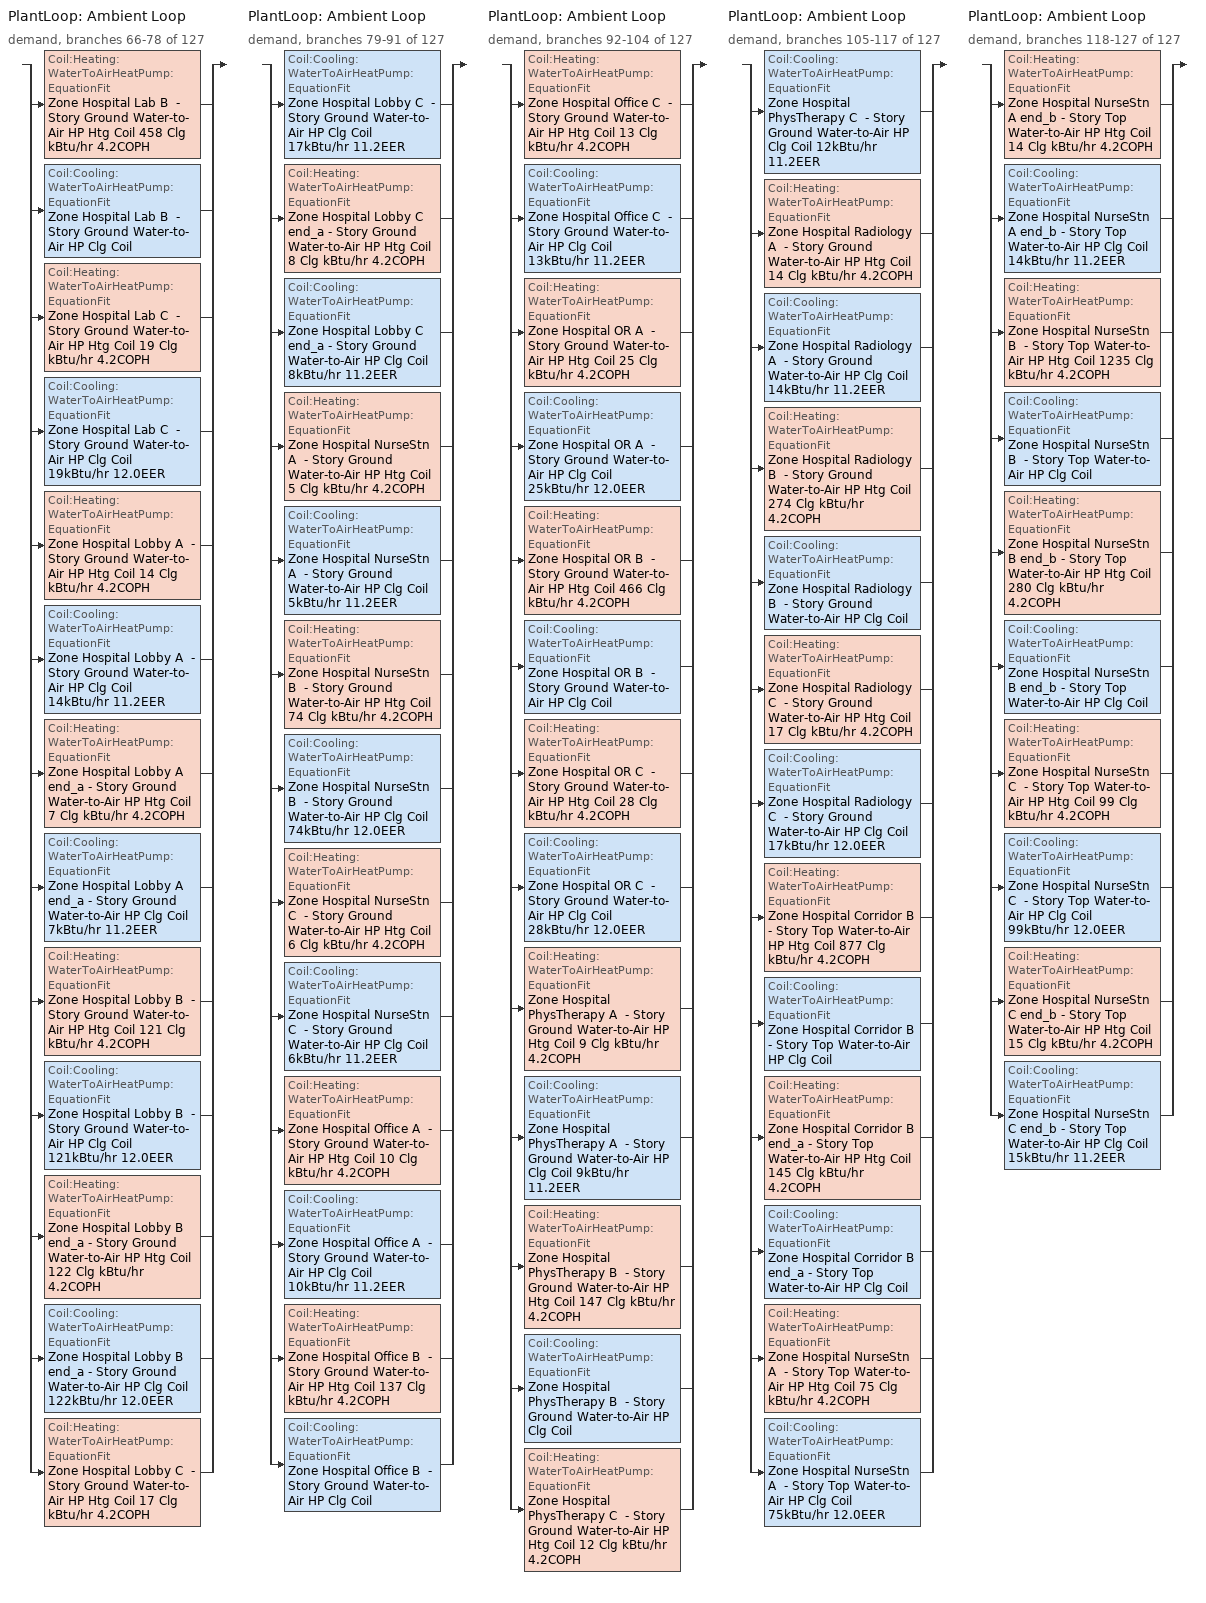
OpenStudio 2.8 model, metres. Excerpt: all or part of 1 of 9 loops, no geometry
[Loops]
PlantLoop 'Ambient Loop'
 demand, branches 66-78 of 127: split
  | Coil:Heating:WaterToAirHeatPump:EquationFit 'Zone Hospital Lab B  - Story Ground Water-to-Air HP Htg Coil 458 Clg kBtu/hr 4.2COPH'
  | Coil:Cooling:WaterToAirHeatPump:EquationFit 'Zone Hospital Lab B  - Story Ground Water-to-Air HP Clg Coil'
  | Coil:Heating:WaterToAirHeatPump:EquationFit 'Zone Hospital Lab C  - Story Ground Water-to-Air HP Htg Coil 19 Clg kBtu/hr 4.2COPH'
  | Coil:Cooling:WaterToAirHeatPump:EquationFit 'Zone Hospital Lab C  - Story Ground Water-to-Air HP Clg Coil 19kBtu/hr 12.0EER'
  | Coil:Heating:WaterToAirHeatPump:EquationFit 'Zone Hospital Lobby A  - Story Ground Water-to-Air HP Htg Coil 14 Clg kBtu/hr 4.2COPH'
  | Coil:Cooling:WaterToAirHeatPump:EquationFit 'Zone Hospital Lobby A  - Story Ground Water-to-Air HP Clg Coil 14kBtu/hr 11.2EER'
  | Coil:Heating:WaterToAirHeatPump:EquationFit 'Zone Hospital Lobby A end_a - Story Ground Water-to-Air HP Htg Coil 7 Clg kBtu/hr 4.2COPH'
  | Coil:Cooling:WaterToAirHeatPump:EquationFit 'Zone Hospital Lobby A end_a - Story Ground Water-to-Air HP Clg Coil 7kBtu/hr 11.2EER'
  | Coil:Heating:WaterToAirHeatPump:EquationFit 'Zone Hospital Lobby B  - Story Ground Water-to-Air HP Htg Coil 121 Clg kBtu/hr 4.2COPH'
  | Coil:Cooling:WaterToAirHeatPump:EquationFit 'Zone Hospital Lobby B  - Story Ground Water-to-Air HP Clg Coil 121kBtu/hr 12.0EER'
  | Coil:Heating:WaterToAirHeatPump:EquationFit 'Zone Hospital Lobby B end_a - Story Ground Water-to-Air HP Htg Coil 122 Clg kBtu/hr 4.2COPH'
  | Coil:Cooling:WaterToAirHeatPump:EquationFit 'Zone Hospital Lobby B end_a - Story Ground Water-to-Air HP Clg Coil 122kBtu/hr 12.0EER'
  | Coil:Heating:WaterToAirHeatPump:EquationFit 'Zone Hospital Lobby C  - Story Ground Water-to-Air HP Htg Coil 17 Clg kBtu/hr 4.2COPH'
PlantLoop 'Ambient Loop'
 demand, branches 79-91 of 127: split
  | Coil:Cooling:WaterToAirHeatPump:EquationFit 'Zone Hospital Lobby C  - Story Ground Water-to-Air HP Clg Coil 17kBtu/hr 11.2EER'
  | Coil:Heating:WaterToAirHeatPump:EquationFit 'Zone Hospital Lobby C end_a - Story Ground Water-to-Air HP Htg Coil 8 Clg kBtu/hr 4.2COPH'
  | Coil:Cooling:WaterToAirHeatPump:EquationFit 'Zone Hospital Lobby C end_a - Story Ground Water-to-Air HP Clg Coil 8kBtu/hr 11.2EER'
  | Coil:Heating:WaterToAirHeatPump:EquationFit 'Zone Hospital NurseStn A  - Story Ground Water-to-Air HP Htg Coil 5 Clg kBtu/hr 4.2COPH'
  | Coil:Cooling:WaterToAirHeatPump:EquationFit 'Zone Hospital NurseStn A  - Story Ground Water-to-Air HP Clg Coil 5kBtu/hr 11.2EER'
  | Coil:Heating:WaterToAirHeatPump:EquationFit 'Zone Hospital NurseStn B  - Story Ground Water-to-Air HP Htg Coil 74 Clg kBtu/hr 4.2COPH'
  | Coil:Cooling:WaterToAirHeatPump:EquationFit 'Zone Hospital NurseStn B  - Story Ground Water-to-Air HP Clg Coil 74kBtu/hr 12.0EER'
  | Coil:Heating:WaterToAirHeatPump:EquationFit 'Zone Hospital NurseStn C  - Story Ground Water-to-Air HP Htg Coil 6 Clg kBtu/hr 4.2COPH'
  | Coil:Cooling:WaterToAirHeatPump:EquationFit 'Zone Hospital NurseStn C  - Story Ground Water-to-Air HP Clg Coil 6kBtu/hr 11.2EER'
  | Coil:Heating:WaterToAirHeatPump:EquationFit 'Zone Hospital Office A  - Story Ground Water-to-Air HP Htg Coil 10 Clg kBtu/hr 4.2COPH'
  | Coil:Cooling:WaterToAirHeatPump:EquationFit 'Zone Hospital Office A  - Story Ground Water-to-Air HP Clg Coil 10kBtu/hr 11.2EER'
  | Coil:Heating:WaterToAirHeatPump:EquationFit 'Zone Hospital Office B  - Story Ground Water-to-Air HP Htg Coil 137 Clg kBtu/hr 4.2COPH'
  | Coil:Cooling:WaterToAirHeatPump:EquationFit 'Zone Hospital Office B  - Story Ground Water-to-Air HP Clg Coil'
PlantLoop 'Ambient Loop'
 demand, branches 92-104 of 127: split
  | Coil:Heating:WaterToAirHeatPump:EquationFit 'Zone Hospital Office C  - Story Ground Water-to-Air HP Htg Coil 13 Clg kBtu/hr 4.2COPH'
  | Coil:Cooling:WaterToAirHeatPump:EquationFit 'Zone Hospital Office C  - Story Ground Water-to-Air HP Clg Coil 13kBtu/hr 11.2EER'
  | Coil:Heating:WaterToAirHeatPump:EquationFit 'Zone Hospital OR A  - Story Ground Water-to-Air HP Htg Coil 25 Clg kBtu/hr 4.2COPH'
  | Coil:Cooling:WaterToAirHeatPump:EquationFit 'Zone Hospital OR A  - Story Ground Water-to-Air HP Clg Coil 25kBtu/hr 12.0EER'
  | Coil:Heating:WaterToAirHeatPump:EquationFit 'Zone Hospital OR B  - Story Ground Water-to-Air HP Htg Coil 466 Clg kBtu/hr 4.2COPH'
  | Coil:Cooling:WaterToAirHeatPump:EquationFit 'Zone Hospital OR B  - Story Ground Water-to-Air HP Clg Coil'
  | Coil:Heating:WaterToAirHeatPump:EquationFit 'Zone Hospital OR C  - Story Ground Water-to-Air HP Htg Coil 28 Clg kBtu/hr 4.2COPH'
  | Coil:Cooling:WaterToAirHeatPump:EquationFit 'Zone Hospital OR C  - Story Ground Water-to-Air HP Clg Coil 28kBtu/hr 12.0EER'
  | Coil:Heating:WaterToAirHeatPump:EquationFit 'Zone Hospital PhysTherapy A  - Story Ground Water-to-Air HP Htg Coil 9 Clg kBtu/hr 4.2COPH'
  | Coil:Cooling:WaterToAirHeatPump:EquationFit 'Zone Hospital PhysTherapy A  - Story Ground Water-to-Air HP Clg Coil 9kBtu/hr 11.2EER'
  | Coil:Heating:WaterToAirHeatPump:EquationFit 'Zone Hospital PhysTherapy B  - Story Ground Water-to-Air HP Htg Coil 147 Clg kBtu/hr 4.2COPH'
  | Coil:Cooling:WaterToAirHeatPump:EquationFit 'Zone Hospital PhysTherapy B  - Story Ground Water-to-Air HP Clg Coil'
  | Coil:Heating:WaterToAirHeatPump:EquationFit 'Zone Hospital PhysTherapy C  - Story Ground Water-to-Air HP Htg Coil 12 Clg kBtu/hr 4.2COPH'
PlantLoop 'Ambient Loop'
 demand, branches 105-117 of 127: split
  | Coil:Cooling:WaterToAirHeatPump:EquationFit 'Zone Hospital PhysTherapy C  - Story Ground Water-to-Air HP Clg Coil 12kBtu/hr 11.2EER'
  | Coil:Heating:WaterToAirHeatPump:EquationFit 'Zone Hospital Radiology A  - Story Ground Water-to-Air HP Htg Coil 14 Clg kBtu/hr 4.2COPH'
  | Coil:Cooling:WaterToAirHeatPump:EquationFit 'Zone Hospital Radiology A  - Story Ground Water-to-Air HP Clg Coil 14kBtu/hr 11.2EER'
  | Coil:Heating:WaterToAirHeatPump:EquationFit 'Zone Hospital Radiology B  - Story Ground Water-to-Air HP Htg Coil 274 Clg kBtu/hr 4.2COPH'
  | Coil:Cooling:WaterToAirHeatPump:EquationFit 'Zone Hospital Radiology B  - Story Ground Water-to-Air HP Clg Coil'
  | Coil:Heating:WaterToAirHeatPump:EquationFit 'Zone Hospital Radiology C  - Story Ground Water-to-Air HP Htg Coil 17 Clg kBtu/hr 4.2COPH'
  | Coil:Cooling:WaterToAirHeatPump:EquationFit 'Zone Hospital Radiology C  - Story Ground Water-to-Air HP Clg Coil 17kBtu/hr 12.0EER'
  | Coil:Heating:WaterToAirHeatPump:EquationFit 'Zone Hospital Corridor B  - Story Top Water-to-Air HP Htg Coil 877 Clg kBtu/hr 4.2COPH'
  | Coil:Cooling:WaterToAirHeatPump:EquationFit 'Zone Hospital Corridor B  - Story Top Water-to-Air HP Clg Coil'
  | Coil:Heating:WaterToAirHeatPump:EquationFit 'Zone Hospital Corridor B end_a - Story Top Water-to-Air HP Htg Coil 145 Clg kBtu/hr 4.2COPH'
  | Coil:Cooling:WaterToAirHeatPump:EquationFit 'Zone Hospital Corridor B end_a - Story Top Water-to-Air HP Clg Coil'
  | Coil:Heating:WaterToAirHeatPump:EquationFit 'Zone Hospital NurseStn A  - Story Top Water-to-Air HP Htg Coil 75 Clg kBtu/hr 4.2COPH'
  | Coil:Cooling:WaterToAirHeatPump:EquationFit 'Zone Hospital NurseStn A  - Story Top Water-to-Air HP Clg Coil 75kBtu/hr 12.0EER'
PlantLoop 'Ambient Loop'
 demand, branches 118-127 of 127: split
  | Coil:Heating:WaterToAirHeatPump:EquationFit 'Zone Hospital NurseStn A end_b - Story Top Water-to-Air HP Htg Coil 14 Clg kBtu/hr 4.2COPH'
  | Coil:Cooling:WaterToAirHeatPump:EquationFit 'Zone Hospital NurseStn A end_b - Story Top Water-to-Air HP Clg Coil 14kBtu/hr 11.2EER'
  | Coil:Heating:WaterToAirHeatPump:EquationFit 'Zone Hospital NurseStn B  - Story Top Water-to-Air HP Htg Coil 1235 Clg kBtu/hr 4.2COPH'
  | Coil:Cooling:WaterToAirHeatPump:EquationFit 'Zone Hospital NurseStn B  - Story Top Water-to-Air HP Clg Coil'
  | Coil:Heating:WaterToAirHeatPump:EquationFit 'Zone Hospital NurseStn B end_b - Story Top Water-to-Air HP Htg Coil 280 Clg kBtu/hr 4.2COPH'
  | Coil:Cooling:WaterToAirHeatPump:EquationFit 'Zone Hospital NurseStn B end_b - Story Top Water-to-Air HP Clg Coil'
  | Coil:Heating:WaterToAirHeatPump:EquationFit 'Zone Hospital NurseStn C  - Story Top Water-to-Air HP Htg Coil 99 Clg kBtu/hr 4.2COPH'
  | Coil:Cooling:WaterToAirHeatPump:EquationFit 'Zone Hospital NurseStn C  - Story Top Water-to-Air HP Clg Coil 99kBtu/hr 12.0EER'
  | Coil:Heating:WaterToAirHeatPump:EquationFit 'Zone Hospital NurseStn C end_b - Story Top Water-to-Air HP Htg Coil 15 Clg kBtu/hr 4.2COPH'
  | Coil:Cooling:WaterToAirHeatPump:EquationFit 'Zone Hospital NurseStn C end_b - Story Top Water-to-Air HP Clg Coil 15kBtu/hr 11.2EER'
[Coil:Heating:Electric] Availability Schedule=Always On Discrete; Efficiency=1
Zone Hospital Lab B  - Story Ground Supplemental Htg Coil; Zone Hospital Lab C  - Story Ground Supplemental Htg Coil; Zone Hospital Lobby A  - Story Ground Supplemental Htg Coil; Zone Hospital Lobby A end_a - Story Ground Supplemental Htg Coil; Zone Hospital Lobby B  - Story Ground Supplemental Htg Coil; Zone Hospital Lobby B end_a - Story Ground Supplemental Htg Coil; Zone Hospital Lobby C  - Story Ground Supplemental Htg Coil; Zone Hospital Lobby C end_a - Story Ground Supplemental Htg Coil; Zone Hospital NurseStn A  - Story Ground Supplemental Htg Coil; Zone Hospital NurseStn B  - Story Ground Supplemental Htg Coil; Zone Hospital NurseStn C  - Story Ground Supplemental Htg Coil; Zone Hospital Office A  - Story Ground Supplemental Htg Coil; Zone Hospital Office B  - Story Ground Supplemental Htg Coil; Zone Hospital Office C  - Story Ground Supplemental Htg Coil; Zone Hospital OR A  - Story Ground Supplemental Htg Coil; Zone Hospital OR B  - Story Ground Supplemental Htg Coil; Zone Hospital OR C  - Story Ground Supplemental Htg Coil; Zone Hospital PhysTherapy A  - Story Ground Supplemental Htg Coil; Zone Hospital PhysTherapy B  - Story Ground Supplemental Htg Coil; Zone Hospital PhysTherapy C  - Story Ground Supplemental Htg Coil; Zone Hospital Radiology A  - Story Ground Supplemental Htg Coil; Zone Hospital Radiology B  - Story Ground Supplemental Htg Coil; Zone Hospital Radiology C  - Story Ground Supplemental Htg Coil; Zone Hospital Corridor B  - Story Top Supplemental Htg Coil; Zone Hospital Corridor B end_a - Story Top Supplemental Htg Coil; Zone Hospital NurseStn A  - Story Top Supplemental Htg Coil; Zone Hospital NurseStn A end_b - Story Top Supplemental Htg Coil; Zone Hospital NurseStn B  - Story Top Supplemental Htg Coil; Zone Hospital NurseStn B end_b - Story Top Supplemental Htg Coil; Zone Hospital NurseStn C  - Story Top Supplemental Htg Coil; Zone Hospital NurseStn C end_b - Story Top Supplemental Htg Coil
[Coil:Heating:WaterToAirHeatPump:EquationFit] Rated Heating Coefficient of Performance {W/W}=4.2; Heating Capacity Coefficient 1=0.237847; Heating Capacity Coefficient 2=-3.35824; Heating Capacity Coefficient 3=3.8064; Heating Capacity Coefficient 4=0.1792; Heating Capacity Coefficient 5=0.128607; Heating Power Consumption Coefficient 1=-3.79176; Heating Power Consumption Coefficient 2=3.38799; Heating Power Consumption Coefficient 3=1.50226; Heating Power Consumption Coefficient 4=-0.177654; Heating Power Consumption Coefficient 5=-0.10308
Zone Hospital Lab B  - Story Ground Water-to-Air HP Htg Coil 458 Clg kBtu/hr 4.2COPH; Zone Hospital Lab C  - Story Ground Water-to-Air HP Htg Coil 19 Clg kBtu/hr 4.2COPH; Zone Hospital Lobby A  - Story Ground Water-to-Air HP Htg Coil 14 Clg kBtu/hr 4.2COPH; Zone Hospital Lobby A end_a - Story Ground Water-to-Air HP Htg Coil 7 Clg kBtu/hr 4.2COPH; Zone Hospital Lobby B  - Story Ground Water-to-Air HP Htg Coil 121 Clg kBtu/hr 4.2COPH; Zone Hospital Lobby B end_a - Story Ground Water-to-Air HP Htg Coil 122 Clg kBtu/hr 4.2COPH; Zone Hospital Lobby C  - Story Ground Water-to-Air HP Htg Coil 17 Clg kBtu/hr 4.2COPH; Zone Hospital Lobby C end_a - Story Ground Water-to-Air HP Htg Coil 8 Clg kBtu/hr 4.2COPH; Zone Hospital NurseStn A  - Story Ground Water-to-Air HP Htg Coil 5 Clg kBtu/hr 4.2COPH; Zone Hospital NurseStn B  - Story Ground Water-to-Air HP Htg Coil 74 Clg kBtu/hr 4.2COPH; Zone Hospital NurseStn C  - Story Ground Water-to-Air HP Htg Coil 6 Clg kBtu/hr 4.2COPH; Zone Hospital Office A  - Story Ground Water-to-Air HP Htg Coil 10 Clg kBtu/hr 4.2COPH; Zone Hospital Office B  - Story Ground Water-to-Air HP Htg Coil 137 Clg kBtu/hr 4.2COPH; Zone Hospital Office C  - Story Ground Water-to-Air HP Htg Coil 13 Clg kBtu/hr 4.2COPH; Zone Hospital OR A  - Story Ground Water-to-Air HP Htg Coil 25 Clg kBtu/hr 4.2COPH; Zone Hospital OR B  - Story Ground Water-to-Air HP Htg Coil 466 Clg kBtu/hr 4.2COPH; Zone Hospital OR C  - Story Ground Water-to-Air HP Htg Coil 28 Clg kBtu/hr 4.2COPH; Zone Hospital PhysTherapy A  - Story Ground Water-to-Air HP Htg Coil 9 Clg kBtu/hr 4.2COPH; Zone Hospital PhysTherapy B  - Story Ground Water-to-Air HP Htg Coil 147 Clg kBtu/hr 4.2COPH; Zone Hospital PhysTherapy C  - Story Ground Water-to-Air HP Htg Coil 12 Clg kBtu/hr 4.2COPH; Zone Hospital Radiology A  - Story Ground Water-to-Air HP Htg Coil 14 Clg kBtu/hr 4.2COPH; Zone Hospital Radiology B  - Story Ground Water-to-Air HP Htg Coil 274 Clg kBtu/hr 4.2COPH; Zone Hospital Radiology C  - Story Ground Water-to-Air HP Htg Coil 17 Clg kBtu/hr 4.2COPH; Zone Hospital Corridor B  - Story Top Water-to-Air HP Htg Coil 877 Clg kBtu/hr 4.2COPH; Zone Hospital Corridor B end_a - Story Top Water-to-Air HP Htg Coil 145 Clg kBtu/hr 4.2COPH; Zone Hospital NurseStn A  - Story Top Water-to-Air HP Htg Coil 75 Clg kBtu/hr 4.2COPH; Zone Hospital NurseStn A end_b - Story Top Water-to-Air HP Htg Coil 14 Clg kBtu/hr 4.2COPH; Zone Hospital NurseStn B  - Story Top Water-to-Air HP Htg Coil 1235 Clg kBtu/hr 4.2COPH; Zone Hospital NurseStn B end_b - Story Top Water-to-Air HP Htg Coil 280 Clg kBtu/hr 4.2COPH; Zone Hospital NurseStn C  - Story Top Water-to-Air HP Htg Coil 99 Clg kBtu/hr 4.2COPH; Zone Hospital NurseStn C end_b - Story Top Water-to-Air HP Htg Coil 15 Clg kBtu/hr 4.2COPH
[Coil:Cooling:WaterToAirHeatPump:EquationFit] Total Cooling Capacity Coefficient 1=-4.30267; Total Cooling Capacity Coefficient 2=7.18537; Total Cooling Capacity Coefficient 3=-2.23947; Total Cooling Capacity Coefficient 4=0.139996; Total Cooling Capacity Coefficient 5=0.10266; Sensible Cooling Capacity Coefficient 1=6.00194; Sensible Cooling Capacity Coefficient 2=22.6301; Sensible Cooling Capacity Coefficient 3=-26.7961; Sensible Cooling Capacity Coefficient 4=-1.72375; Sensible Cooling Capacity Coefficient 5=0.490645; Sensible Cooling Capacity Coefficient 6=0.0693119; Cooling Power Consumption Coefficient 1=-5.67776; Cooling Power Consumption Coefficient 2=0.438988; Cooling Power Consumption Coefficient 3=5.84528; Cooling Power Consumption Coefficient 4=0.141606; Cooling Power Consumption Coefficient 5=-0.168728
Name | Rated Cooling Coefficient of Performance {W/W}
Zone Hospital Lab B  - Story Ground Water-to-Air HP Clg Coil; Zone Hospital Office B  - Story Ground Water-to-Air HP Clg Coil; Zone Hospital OR B  - Story Ground Water-to-Air HP Clg Coil; Zone Hospital PhysTherapy B  - Story Ground Water-to-Air HP Clg Coil; Zone Hospital Radiology B  - Story Ground Water-to-Air HP Clg Coil; Zone Hospital Corridor B  - Story Top Water-to-Air HP Clg Coil; Zone Hospital Corridor B end_a - Story Top Water-to-Air HP Clg Coil; Zone Hospital NurseStn B  - Story Top Water-to-Air HP Clg Coil; Zone Hospital NurseStn B end_b - Story Top Water-to-Air HP Clg Coil | 3.4
Zone Hospital Lab C  - Story Ground Water-to-Air HP Clg Coil 19kBtu/hr 12.0EER; Zone Hospital Lobby B  - Story Ground Water-to-Air HP Clg Coil 121kBtu/hr 12.0EER; Zone Hospital Lobby B end_a - Story Ground Water-to-Air HP Clg Coil 122kBtu/hr 12.0EER; Zone Hospital NurseStn B  - Story Ground Water-to-Air HP Clg Coil 74kBtu/hr 12.0EER; Zone Hospital OR A  - Story Ground Water-to-Air HP Clg Coil 25kBtu/hr 12.0EER; Zone Hospital OR C  - Story Ground Water-to-Air HP Clg Coil 28kBtu/hr 12.0EER; Zone Hospital Radiology C  - Story Ground Water-to-Air HP Clg Coil 17kBtu/hr 12.0EER; Zone Hospital NurseStn A  - Story Top Water-to-Air HP Clg Coil 75kBtu/hr 12.0EER; Zone Hospital NurseStn C  - Story Top Water-to-Air HP Clg Coil 99kBtu/hr 12.0EER | 4.13178
Zone Hospital Lobby A  - Story Ground Water-to-Air HP Clg Coil 14kBtu/hr 11.2EER; Zone Hospital Lobby A end_a - Story Ground Water-to-Air HP Clg Coil 7kBtu/hr 11.2EER; Zone Hospital Lobby C  - Story Ground Water-to-Air HP Clg Coil 17kBtu/hr 11.2EER; Zone Hospital Lobby C end_a - Story Ground Water-to-Air HP Clg Coil 8kBtu/hr 11.2EER; Zone Hospital NurseStn A  - Story Ground Water-to-Air HP Clg Coil 5kBtu/hr 11.2EER; Zone Hospital NurseStn C  - Story Ground Water-to-Air HP Clg Coil 6kBtu/hr 11.2EER; Zone Hospital Office A  - Story Ground Water-to-Air HP Clg Coil 10kBtu/hr 11.2EER; Zone Hospital Office C  - Story Ground Water-to-Air HP Clg Coil 13kBtu/hr 11.2EER; Zone Hospital PhysTherapy A  - Story Ground Water-to-Air HP Clg Coil 9kBtu/hr 11.2EER; Zone Hospital PhysTherapy C  - Story Ground Water-to-Air HP Clg Coil 12kBtu/hr 11.2EER; Zone Hospital Radiology A  - Story Ground Water-to-Air HP Clg Coil 14kBtu/hr 11.2EER; Zone Hospital NurseStn A end_b - Story Top Water-to-Air HP Clg Coil 14kBtu/hr 11.2EER; Zone Hospital NurseStn C end_b - Story Top Water-to-Air HP Clg Coil 15kBtu/hr 11.2EER | 3.86542
[Fan:OnOff] Availability Schedule=Always On Discrete; Fan Total Efficiency=0.1595; Pressure Rise {Pa}=331.288; Maximum Flow Rate {m3/s}=autosize; Motor Efficiency=0.29; Motor In Airstream Fraction=1
Name | Fan Power Ratio Function of Speed Ratio Curve | Fan Efficiency Ratio Function of Speed Ratio Curve
Zone Hospital Lab B  - Story Ground WSHP Fan | Fan On Off Power Curve 32 | Fan On Off Efficiency Curve 32
Zone Hospital Lab C  - Story Ground WSHP Fan | Fan On Off Power Curve 33 | Fan On Off Efficiency Curve 33
Zone Hospital Lobby A  - Story Ground WSHP Fan | Fan On Off Power Curve 34 | Fan On Off Efficiency Curve 34
Zone Hospital Lobby A end_a - Story Ground WSHP Fan | Fan On Off Power Curve 35 | Fan On Off Efficiency Curve 35
Zone Hospital Lobby B  - Story Ground WSHP Fan | Fan On Off Power Curve 36 | Fan On Off Efficiency Curve 36
Zone Hospital Lobby B end_a - Story Ground WSHP Fan | Fan On Off Power Curve 37 | Fan On Off Efficiency Curve 37
Zone Hospital Lobby C  - Story Ground WSHP Fan | Fan On Off Power Curve 38 | Fan On Off Efficiency Curve 38
Zone Hospital Lobby C end_a - Story Ground WSHP Fan | Fan On Off Power Curve 39 | Fan On Off Efficiency Curve 39
Zone Hospital NurseStn A  - Story Ground WSHP Fan | Fan On Off Power Curve 40 | Fan On Off Efficiency Curve 40
Zone Hospital NurseStn B  - Story Ground WSHP Fan | Fan On Off Power Curve 41 | Fan On Off Efficiency Curve 41
Zone Hospital NurseStn C  - Story Ground WSHP Fan | Fan On Off Power Curve 42 | Fan On Off Efficiency Curve 42
Zone Hospital Office A  - Story Ground WSHP Fan | Fan On Off Power Curve 43 | Fan On Off Efficiency Curve 43
Zone Hospital Office B  - Story Ground WSHP Fan | Fan On Off Power Curve 44 | Fan On Off Efficiency Curve 44
Zone Hospital Office C  - Story Ground WSHP Fan | Fan On Off Power Curve 45 | Fan On Off Efficiency Curve 45
Zone Hospital OR A  - Story Ground WSHP Fan | Fan On Off Power Curve 46 | Fan On Off Efficiency Curve 46
Zone Hospital OR B  - Story Ground WSHP Fan | Fan On Off Power Curve 47 | Fan On Off Efficiency Curve 47
Zone Hospital OR C  - Story Ground WSHP Fan | Fan On Off Power Curve 48 | Fan On Off Efficiency Curve 48
Zone Hospital PhysTherapy A  - Story Ground WSHP Fan | Fan On Off Power Curve 49 | Fan On Off Efficiency Curve 49
Zone Hospital PhysTherapy B  - Story Ground WSHP Fan | Fan On Off Power Curve 50 | Fan On Off Efficiency Curve 50
Zone Hospital PhysTherapy C  - Story Ground WSHP Fan | Fan On Off Power Curve 51 | Fan On Off Efficiency Curve 51
Zone Hospital Radiology A  - Story Ground WSHP Fan | Fan On Off Power Curve 52 | Fan On Off Efficiency Curve 52
Zone Hospital Radiology B  - Story Ground WSHP Fan | Fan On Off Power Curve 53 | Fan On Off Efficiency Curve 53
Zone Hospital Radiology C  - Story Ground WSHP Fan | Fan On Off Power Curve 54 | Fan On Off Efficiency Curve 54
Zone Hospital Corridor B  - Story Top WSHP Fan | Fan On Off Power Curve 55 | Fan On Off Efficiency Curve 55
Zone Hospital Corridor B end_a - Story Top WSHP Fan | Fan On Off Power Curve 56 | Fan On Off Efficiency Curve 56
Zone Hospital NurseStn A  - Story Top WSHP Fan | Fan On Off Power Curve 57 | Fan On Off Efficiency Curve 57
Zone Hospital NurseStn A end_b - Story Top WSHP Fan | Fan On Off Power Curve 58 | Fan On Off Efficiency Curve 58
Zone Hospital NurseStn B  - Story Top WSHP Fan | Fan On Off Power Curve 59 | Fan On Off Efficiency Curve 59
Zone Hospital NurseStn B end_b - Story Top WSHP Fan | Fan On Off Power Curve 60 | Fan On Off Efficiency Curve 60
Zone Hospital NurseStn C  - Story Top WSHP Fan | Fan On Off Power Curve 61 | Fan On Off Efficiency Curve 61
Zone Hospital NurseStn C end_b - Story Top WSHP Fan | Fan On Off Power Curve 62 | Fan On Off Efficiency Curve 62
[ZoneHVAC:WaterToAirHeatPump] Availability Schedule=Always On Discrete; Supply Air Flow Rate During Cooling Operation {m3/s}=Autosize; Supply Air Flow Rate During Heating Operation {m3/s}=Autosize; Supply Air Flow Rate When No Cooling or Heating is Needed {m3/s}=autosize; Outdoor Air Flow Rate During Cooling Operation {m3/s}=0; Outdoor Air Flow Rate During Heating Operation {m3/s}=0; Outdoor Air Flow Rate When No Cooling or Heating is Needed {m3/s}=0; Maximum Supply Air Temperature from Supplemental Heater {C}=Autosize
Name | Supply Air Fan | Heating Coil | Cooling Coil | Supplemental Heating Coil
Zone Hospital Lab B  - Story Ground WSHP | Zone Hospital Lab B  - Story Ground WSHP Fan | Zone Hospital Lab B  - Story Ground Water-to-Air HP Htg Coil 458 Clg kBtu/hr 4.2COPH | Zone Hospital Lab B  - Story Ground Water-to-Air HP Clg Coil | Zone Hospital Lab B  - Story Ground Supplemental Htg Coil
Zone Hospital Lab C  - Story Ground WSHP | Zone Hospital Lab C  - Story Ground WSHP Fan | Zone Hospital Lab C  - Story Ground Water-to-Air HP Htg Coil 19 Clg kBtu/hr 4.2COPH | Zone Hospital Lab C  - Story Ground Water-to-Air HP Clg Coil 19kBtu/hr 12.0EER | Zone Hospital Lab C  - Story Ground Supplemental Htg Coil
Zone Hospital Lobby A  - Story Ground WSHP | Zone Hospital Lobby A  - Story Ground WSHP Fan | Zone Hospital Lobby A  - Story Ground Water-to-Air HP Htg Coil 14 Clg kBtu/hr 4.2COPH | Zone Hospital Lobby A  - Story Ground Water-to-Air HP Clg Coil 14kBtu/hr 11.2EER | Zone Hospital Lobby A  - Story Ground Supplemental Htg Coil
Zone Hospital Lobby A end_a - Story Ground WSHP | Zone Hospital Lobby A end_a - Story Ground WSHP Fan | Zone Hospital Lobby A end_a - Story Ground Water-to-Air HP Htg Coil 7 Clg kBtu/hr 4.2COPH | Zone Hospital Lobby A end_a - Story Ground Water-to-Air HP Clg Coil 7kBtu/hr 11.2EER | Zone Hospital Lobby A end_a - Story Ground Supplemental Htg Coil
Zone Hospital Lobby B  - Story Ground WSHP | Zone Hospital Lobby B  - Story Ground WSHP Fan | Zone Hospital Lobby B  - Story Ground Water-to-Air HP Htg Coil 121 Clg kBtu/hr 4.2COPH | Zone Hospital Lobby B  - Story Ground Water-to-Air HP Clg Coil 121kBtu/hr 12.0EER | Zone Hospital Lobby B  - Story Ground Supplemental Htg Coil
Zone Hospital Lobby B end_a - Story Ground WSHP | Zone Hospital Lobby B end_a - Story Ground WSHP Fan | Zone Hospital Lobby B end_a - Story Ground Water-to-Air HP Htg Coil 122 Clg kBtu/hr 4.2COPH | Zone Hospital Lobby B end_a - Story Ground Water-to-Air HP Clg Coil 122kBtu/hr 12.0EER | Zone Hospital Lobby B end_a - Story Ground Supplemental Htg Coil
Zone Hospital Lobby C  - Story Ground WSHP | Zone Hospital Lobby C  - Story Ground WSHP Fan | Zone Hospital Lobby C  - Story Ground Water-to-Air HP Htg Coil 17 Clg kBtu/hr 4.2COPH | Zone Hospital Lobby C  - Story Ground Water-to-Air HP Clg Coil 17kBtu/hr 11.2EER | Zone Hospital Lobby C  - Story Ground Supplemental Htg Coil
Zone Hospital Lobby C end_a - Story Ground WSHP | Zone Hospital Lobby C end_a - Story Ground WSHP Fan | Zone Hospital Lobby C end_a - Story Ground Water-to-Air HP Htg Coil 8 Clg kBtu/hr 4.2COPH | Zone Hospital Lobby C end_a - Story Ground Water-to-Air HP Clg Coil 8kBtu/hr 11.2EER | Zone Hospital Lobby C end_a - Story Ground Supplemental Htg Coil
Zone Hospital NurseStn A  - Story Ground WSHP | Zone Hospital NurseStn A  - Story Ground WSHP Fan | Zone Hospital NurseStn A  - Story Ground Water-to-Air HP Htg Coil 5 Clg kBtu/hr 4.2COPH | Zone Hospital NurseStn A  - Story Ground Water-to-Air HP Clg Coil 5kBtu/hr 11.2EER | Zone Hospital NurseStn A  - Story Ground Supplemental Htg Coil
Zone Hospital NurseStn B  - Story Ground WSHP | Zone Hospital NurseStn B  - Story Ground WSHP Fan | Zone Hospital NurseStn B  - Story Ground Water-to-Air HP Htg Coil 74 Clg kBtu/hr 4.2COPH | Zone Hospital NurseStn B  - Story Ground Water-to-Air HP Clg Coil 74kBtu/hr 12.0EER | Zone Hospital NurseStn B  - Story Ground Supplemental Htg Coil
Zone Hospital NurseStn C  - Story Ground WSHP | Zone Hospital NurseStn C  - Story Ground WSHP Fan | Zone Hospital NurseStn C  - Story Ground Water-to-Air HP Htg Coil 6 Clg kBtu/hr 4.2COPH | Zone Hospital NurseStn C  - Story Ground Water-to-Air HP Clg Coil 6kBtu/hr 11.2EER | Zone Hospital NurseStn C  - Story Ground Supplemental Htg Coil
Zone Hospital Office A  - Story Ground WSHP | Zone Hospital Office A  - Story Ground WSHP Fan | Zone Hospital Office A  - Story Ground Water-to-Air HP Htg Coil 10 Clg kBtu/hr 4.2COPH | Zone Hospital Office A  - Story Ground Water-to-Air HP Clg Coil 10kBtu/hr 11.2EER | Zone Hospital Office A  - Story Ground Supplemental Htg Coil
Zone Hospital Office B  - Story Ground WSHP | Zone Hospital Office B  - Story Ground WSHP Fan | Zone Hospital Office B  - Story Ground Water-to-Air HP Htg Coil 137 Clg kBtu/hr 4.2COPH | Zone Hospital Office B  - Story Ground Water-to-Air HP Clg Coil | Zone Hospital Office B  - Story Ground Supplemental Htg Coil
Zone Hospital Office C  - Story Ground WSHP | Zone Hospital Office C  - Story Ground WSHP Fan | Zone Hospital Office C  - Story Ground Water-to-Air HP Htg Coil 13 Clg kBtu/hr 4.2COPH | Zone Hospital Office C  - Story Ground Water-to-Air HP Clg Coil 13kBtu/hr 11.2EER | Zone Hospital Office C  - Story Ground Supplemental Htg Coil
Zone Hospital OR A  - Story Ground WSHP | Zone Hospital OR A  - Story Ground WSHP Fan | Zone Hospital OR A  - Story Ground Water-to-Air HP Htg Coil 25 Clg kBtu/hr 4.2COPH | Zone Hospital OR A  - Story Ground Water-to-Air HP Clg Coil 25kBtu/hr 12.0EER | Zone Hospital OR A  - Story Ground Supplemental Htg Coil
Zone Hospital OR B  - Story Ground WSHP | Zone Hospital OR B  - Story Ground WSHP Fan | Zone Hospital OR B  - Story Ground Water-to-Air HP Htg Coil 466 Clg kBtu/hr 4.2COPH | Zone Hospital OR B  - Story Ground Water-to-Air HP Clg Coil | Zone Hospital OR B  - Story Ground Supplemental Htg Coil
Zone Hospital OR C  - Story Ground WSHP | Zone Hospital OR C  - Story Ground WSHP Fan | Zone Hospital OR C  - Story Ground Water-to-Air HP Htg Coil 28 Clg kBtu/hr 4.2COPH | Zone Hospital OR C  - Story Ground Water-to-Air HP Clg Coil 28kBtu/hr 12.0EER | Zone Hospital OR C  - Story Ground Supplemental Htg Coil
Zone Hospital PhysTherapy A  - Story Ground WSHP | Zone Hospital PhysTherapy A  - Story Ground WSHP Fan | Zone Hospital PhysTherapy A  - Story Ground Water-to-Air HP Htg Coil 9 Clg kBtu/hr 4.2COPH | Zone Hospital PhysTherapy A  - Story Ground Water-to-Air HP Clg Coil 9kBtu/hr 11.2EER | Zone Hospital PhysTherapy A  - Story Ground Supplemental Htg Coil
Zone Hospital PhysTherapy B  - Story Ground WSHP | Zone Hospital PhysTherapy B  - Story Ground WSHP Fan | Zone Hospital PhysTherapy B  - Story Ground Water-to-Air HP Htg Coil 147 Clg kBtu/hr 4.2COPH | Zone Hospital PhysTherapy B  - Story Ground Water-to-Air HP Clg Coil | Zone Hospital PhysTherapy B  - Story Ground Supplemental Htg Coil
Zone Hospital PhysTherapy C  - Story Ground WSHP | Zone Hospital PhysTherapy C  - Story Ground WSHP Fan | Zone Hospital PhysTherapy C  - Story Ground Water-to-Air HP Htg Coil 12 Clg kBtu/hr 4.2COPH | Zone Hospital PhysTherapy C  - Story Ground Water-to-Air HP Clg Coil 12kBtu/hr 11.2EER | Zone Hospital PhysTherapy C  - Story Ground Supplemental Htg Coil
Zone Hospital Radiology A  - Story Ground WSHP | Zone Hospital Radiology A  - Story Ground WSHP Fan | Zone Hospital Radiology A  - Story Ground Water-to-Air HP Htg Coil 14 Clg kBtu/hr 4.2COPH | Zone Hospital Radiology A  - Story Ground Water-to-Air HP Clg Coil 14kBtu/hr 11.2EER | Zone Hospital Radiology A  - Story Ground Supplemental Htg Coil
Zone Hospital Radiology B  - Story Ground WSHP | Zone Hospital Radiology B  - Story Ground WSHP Fan | Zone Hospital Radiology B  - Story Ground Water-to-Air HP Htg Coil 274 Clg kBtu/hr 4.2COPH | Zone Hospital Radiology B  - Story Ground Water-to-Air HP Clg Coil | Zone Hospital Radiology B  - Story Ground Supplemental Htg Coil
Zone Hospital Radiology C  - Story Ground WSHP | Zone Hospital Radiology C  - Story Ground WSHP Fan | Zone Hospital Radiology C  - Story Ground Water-to-Air HP Htg Coil 17 Clg kBtu/hr 4.2COPH | Zone Hospital Radiology C  - Story Ground Water-to-Air HP Clg Coil 17kBtu/hr 12.0EER | Zone Hospital Radiology C  - Story Ground Supplemental Htg Coil
Zone Hospital Corridor B  - Story Top WSHP | Zone Hospital Corridor B  - Story Top WSHP Fan | Zone Hospital Corridor B  - Story Top Water-to-Air HP Htg Coil 877 Clg kBtu/hr 4.2COPH | Zone Hospital Corridor B  - Story Top Water-to-Air HP Clg Coil | Zone Hospital Corridor B  - Story Top Supplemental Htg Coil
Zone Hospital Corridor B end_a - Story Top WSHP | Zone Hospital Corridor B end_a - Story Top WSHP Fan | Zone Hospital Corridor B end_a - Story Top Water-to-Air HP Htg Coil 145 Clg kBtu/hr 4.2COPH | Zone Hospital Corridor B end_a - Story Top Water-to-Air HP Clg Coil | Zone Hospital Corridor B end_a - Story Top Supplemental Htg Coil
Zone Hospital NurseStn A  - Story Top WSHP | Zone Hospital NurseStn A  - Story Top WSHP Fan | Zone Hospital NurseStn A  - Story Top Water-to-Air HP Htg Coil 75 Clg kBtu/hr 4.2COPH | Zone Hospital NurseStn A  - Story Top Water-to-Air HP Clg Coil 75kBtu/hr 12.0EER | Zone Hospital NurseStn A  - Story Top Supplemental Htg Coil
Zone Hospital NurseStn A end_b - Story Top WSHP | Zone Hospital NurseStn A end_b - Story Top WSHP Fan | Zone Hospital NurseStn A end_b - Story Top Water-to-Air HP Htg Coil 14 Clg kBtu/hr 4.2COPH | Zone Hospital NurseStn A end_b - Story Top Water-to-Air HP Clg Coil 14kBtu/hr 11.2EER | Zone Hospital NurseStn A end_b - Story Top Supplemental Htg Coil
Zone Hospital NurseStn B  - Story Top WSHP | Zone Hospital NurseStn B  - Story Top WSHP Fan | Zone Hospital NurseStn B  - Story Top Water-to-Air HP Htg Coil 1235 Clg kBtu/hr 4.2COPH | Zone Hospital NurseStn B  - Story Top Water-to-Air HP Clg Coil | Zone Hospital NurseStn B  - Story Top Supplemental Htg Coil
Zone Hospital NurseStn B end_b - Story Top WSHP | Zone Hospital NurseStn B end_b - Story Top WSHP Fan | Zone Hospital NurseStn B end_b - Story Top Water-to-Air HP Htg Coil 280 Clg kBtu/hr 4.2COPH | Zone Hospital NurseStn B end_b - Story Top Water-to-Air HP Clg Coil | Zone Hospital NurseStn B end_b - Story Top Supplemental Htg Coil
Zone Hospital NurseStn C  - Story Top WSHP | Zone Hospital NurseStn C  - Story Top WSHP Fan | Zone Hospital NurseStn C  - Story Top Water-to-Air HP Htg Coil 99 Clg kBtu/hr 4.2COPH | Zone Hospital NurseStn C  - Story Top Water-to-Air HP Clg Coil 99kBtu/hr 12.0EER | Zone Hospital NurseStn C  - Story Top Supplemental Htg Coil
Zone Hospital NurseStn C end_b - Story Top WSHP | Zone Hospital NurseStn C end_b - Story Top WSHP Fan | Zone Hospital NurseStn C end_b - Story Top Water-to-Air HP Htg Coil 15 Clg kBtu/hr 4.2COPH | Zone Hospital NurseStn C end_b - Story Top Water-to-Air HP Clg Coil 15kBtu/hr 11.2EER | Zone Hospital NurseStn C end_b - Story Top Supplemental Htg Coil
[Schedule:Constant]
Always On Discrete: Value=1
[Curve:Exponent] Coefficient1 Constant=1; Coefficient2 Constant=0; Coefficient3 Constant=0; Minimum Value of x=0; Maximum Value of x=1
Fan On Off Power Curve 32; Fan On Off Power Curve 33; Fan On Off Power Curve 34; Fan On Off Power Curve 35; Fan On Off Power Curve 36; Fan On Off Power Curve 37; Fan On Off Power Curve 38; Fan On Off Power Curve 39; Fan On Off Power Curve 40; Fan On Off Power Curve 41; Fan On Off Power Curve 42; Fan On Off Power Curve 43; Fan On Off Power Curve 44; Fan On Off Power Curve 45; Fan On Off Power Curve 46; Fan On Off Power Curve 47; Fan On Off Power Curve 48; Fan On Off Power Curve 49; Fan On Off Power Curve 50; Fan On Off Power Curve 51; Fan On Off Power Curve 52; Fan On Off Power Curve 53; Fan On Off Power Curve 54; Fan On Off Power Curve 55; Fan On Off Power Curve 56; Fan On Off Power Curve 57; Fan On Off Power Curve 58; Fan On Off Power Curve 59; Fan On Off Power Curve 60; Fan On Off Power Curve 61; Fan On Off Power Curve 62
[Curve:Cubic] Coefficient1 Constant=1; Coefficient2 x=0; Coefficient3 x**2=0; Coefficient4 x**3=0; Minimum Value of x=0; Maximum Value of x=1
Fan On Off Efficiency Curve 32; Fan On Off Efficiency Curve 33; Fan On Off Efficiency Curve 34; Fan On Off Efficiency Curve 35; Fan On Off Efficiency Curve 36; Fan On Off Efficiency Curve 37; Fan On Off Efficiency Curve 38; Fan On Off Efficiency Curve 39; Fan On Off Efficiency Curve 40; Fan On Off Efficiency Curve 41; Fan On Off Efficiency Curve 42; Fan On Off Efficiency Curve 43; Fan On Off Efficiency Curve 44; Fan On Off Efficiency Curve 45; Fan On Off Efficiency Curve 46; Fan On Off Efficiency Curve 47; Fan On Off Efficiency Curve 48; Fan On Off Efficiency Curve 49; Fan On Off Efficiency Curve 50; Fan On Off Efficiency Curve 51; Fan On Off Efficiency Curve 52; Fan On Off Efficiency Curve 53; Fan On Off Efficiency Curve 54; Fan On Off Efficiency Curve 55; Fan On Off Efficiency Curve 56; Fan On Off Efficiency Curve 57; Fan On Off Efficiency Curve 58; Fan On Off Efficiency Curve 59; Fan On Off Efficiency Curve 60; Fan On Off Efficiency Curve 61; Fan On Off Efficiency Curve 62
